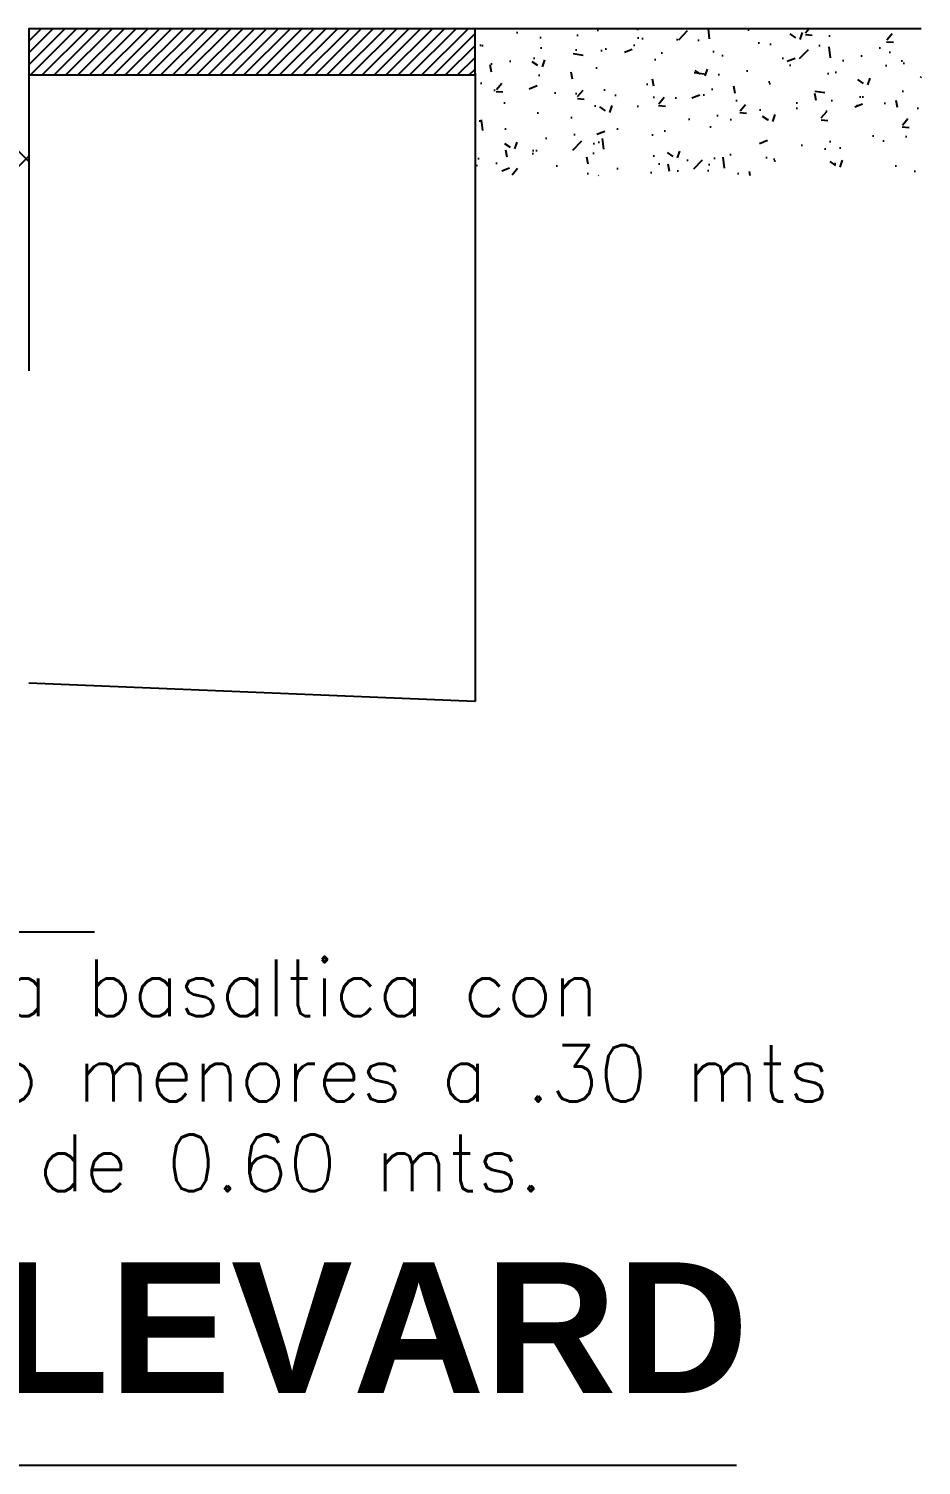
# Model space of a CAD drawing. Header units: millimetres. Extents: x 603733 to 1211550, y 1310999 to 2622648.
# Drawn here: x 605926.95 to 605944.97, y 1311209.85 to 1311238.85 of the extents above; entities that cross this region are included whole.
import ezdxf

# ---------------------------------------------------------------- set-up
doc = ezdxf.new("R2010")
doc.units = ezdxf.units.MM
doc.layers.add('acera', color=8, linetype='Continuous')
doc.layers.add('datos y tabla de areas', color=170, linetype='Continuous')
doc.styles.add('ARIALTEXT', font='')
doc.styles.add('ROMANS', font='ROMANS', dxfattribs={"height": 0.2})
doc.styles.get('ARIALTEXT').set_extended_font_data('Arial', bold=True)

msp = doc.modelspace()

# ---------------------------------------------------------------- hatches: boundary and pattern name
at = {"true_color": 0x636466}
h = msp.add_hatch(dxfattribs=at)
h.set_pattern_fill('AR-CONC', color=251, scale=0.009)
h.set_pattern_definition([(50, (-93.7999, 188.0742), (1.639662021, -0.1434517699), [0.17145, -1.88595]), (355, (-93.7999, 188.0742), (-0.3171907928, 1.7195116072), [0.13716, -1.5087652575]), (100.4514447, (-93.6632, 188.0623), (1.3224712238, 1.5760597672), [0.1457100792, -1.6028122014]), (46.1842, (-93.7999, 188.5314), (2.439711368, -0.3783809514), [0.257175, -2.828925]), (96.63555761, (-93.5966, 188.5), (2.1366372065, 2.2268351214), [0.2185652083, -2.4042204734]), (351.18415117, (-93.7999, 188.5314), (2.1366372066, 2.2268351213), [0.2057397036, -2.2631375873]), (21, (-93.5713, 188.4171), (1.3645295214, -0.9203867837), [0.17145, -1.88595]), (326, (-93.5713, 188.4171), (0.5562182551, 1.6576916951), [0.13716, -1.50876]), (71.451445, (-93.4576, 188.3404), (1.9207477735, 0.73730492), [0.1457100792, -1.6028094384]), (37.5, (-93.79987, 188.0742), (0.02779742926, 0.76099534986), [0, -1.490472, 0, -1.53162, 0, -1.514475]), (7.5, (-93.7999, 188.0742), (0.6013769626, 0.90162517336), [0, -0.873252, 0, -1.456182, 0, -0.577215]), (327.5, (-94.30964, 188.0742), (1.2203153565, -0.05155869593), [0, -0.5715, 0, -1.78308, 0, -2.36601]), (317.5, (-94.5382, 188.0742), (1.3331626325, 0.2288384193), [0, -0.74295, 0, -1.184148, 0, -1.68021])])
h.paths.add_polyline_path([(605944.972, 1311238.853), (605935.963, 1311238.853), (605935.963, 1311235.887), (605944.972, 1311235.887)])
at = {"layer": 'acera'}
h = msp.add_hatch(dxfattribs=at)
h.set_pattern_fill('ANSI31', color=8, scale=1.354831, style=0)
h.set_pattern_definition([(45, (163198.45228, 465372.08014), (-0.119751247507, 0.119751247507), [])])
h.paths.add_polyline_path([(605935.963, 1311238.853), (605926.953, 1311238.853), (605926.953, 1311237.919), (605935.963, 1311237.919)])

# ---------------------------------------------------------------- linework, layer by layer
for p, q in [((605935.963, 1311237.953), (605935.963, 1311225.266)), ((605935.963, 1311225.266), (605926.953, 1311225.637))]:
    msp.add_line(p, q)
at = {"color": 1}
msp.add_line((605858.605, 1311209.848), (605941.243, 1311209.848), dxfattribs=at)
at = {"layer": 'acera', "color": 7}
for p, q in [((605926.953, 1311237.919), (605935.963, 1311237.919)), ((605916.828, 1311220.617), (605928.284, 1311220.617))]:
    msp.add_line(p, q, dxfattribs=at)
msp.add_lwpolyline([(605935.963, 1311238.853), (605926.953, 1311238.853), (605926.953, 1311237.919), (605935.963, 1311237.919)], close=True, dxfattribs=at)
at = {"layer": 'datos y tabla de areas', "color": 0}
for p, q in [((605926.953, 1311238.853), (605926.953, 1311231.946)), ((605944.972, 1311238.853), (605935.963, 1311238.853)), ((605926.953, 1311236.172), (605926.047, 1311237.078)), ((605922.809, 1311232.133), (605926.953, 1311236.277))]:
    msp.add_line(p, q, dxfattribs=at)

# ---------------------------------------------------------------- texts
at = {"style": 'ROMANS'}
for s, p in [('Base de roca basaltica con', (605916.907, 1311218.917)), ('diametros no menores a .30 mts', (605916.907, 1311217.19)), ('con espesor de 0.60 mts.', (605916.907, 1311215.38))]:
    msp.add_text(s, height=1.14314, dxfattribs=at).set_placement(p)
at = {"color": 3, "insert": (605858.49, 1311213.945), "char_height": 2.64065, "attachment_point": 1, "style": 'ARIALTEXT'}
msp.add_mtext('SECCION TIPICA DE CALLE CON BOULEVARD', dxfattribs=at)

doc.saveas('drawing.dxf')
